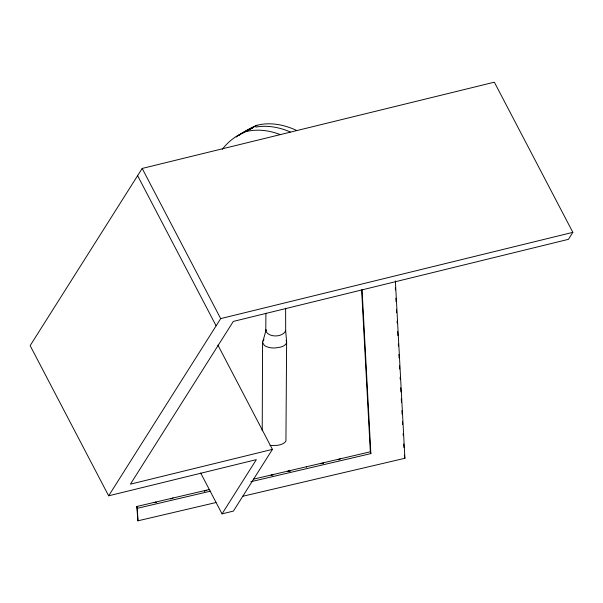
<?xml version="1.0" encoding="UTF-8"?>
<svg xmlns="http://www.w3.org/2000/svg" width="603" height="603" viewBox="0 0 603 603"><rect width="100%" height="100%" fill="white"/><g stroke="black" fill="none" stroke-linecap="round" stroke-linejoin="round"><path stroke-width="0.9" d="M262.23 430.806L262.584 342.594L266.119 329.803L265.787 331.055C268.953 337.763 282.671 337.484 285.671 330.73L285.634 308.223M265.787 331.055L265.908 313.191M320.947 463.918L320.984 463.79A1.251 0.595 -16.2 0 1 321.06 463.662M204.779 491.181L205.352 490.631M204.304 491.211L204.59 490.804A1.116 0.528 -16.2 0 1 205.231 490.458L206.723 490.563M271.456 475.511L272.247 474.953M217.902 345.097L272.42 449.378L130.421 484.156L233.308 321.422L568.433 239.338L572.85 232.351L494.347 82.189L142.18 168.448L30.15 345.64L108.653 495.809L256.335 459.637L222.04 513.877L200.671 473.001M108.653 495.809L220.683 318.61L572.85 232.351M272.42 449.378L233.399 511.095L222.04 513.877M154.172 502.563L155.612 502.111L156.478 502.51M321.331 463.413L323.525 463.134M296.638 130.467A90.601 62.569 60.8 0 0 256.991 125.281L249.74 129.441A110.424 76.257 60.8 0 0 236.203 137.062M222.319 149.273A110.439 76.264 60.8 0 1 245.82 131.635L252.77 127.746M288.309 471.29L289.689 471.267M154.572 502.616L155.943 502.631M321.731 463.458L323.08 463.39M215.934 502.548L137.959 520.811L136.76 506.497L209.339 489.5M253.546 479.144L370.34 451.79L361.642 290.073M137.959 520.811L137.288 508.321L210.568 491.151M250.871 481.714L370.868 453.607L362.049 289.636M242.534 496.314L404.907 458.28L395.372 280.915M255.921 127.06C267.544 124.987 279.566 127.316 290.292 131.974M339.429 459.652L338.607 459.448L340.605 458.732M338.6 459.803L337.914 459.456M171.305 498.771L173.084 497.972M170.785 498.96L170.37 498.606M273.378 474.825L271.674 474.938A1.342 0.641 -16.2 0 0 271.064 475.39M142.18 168.448L220.683 318.61M137.612 175.677L216.115 325.839M286.116 340.356L286.629 341.841L285.928 440.951A12.821 6.113 0.2 0 1 280.561 444.645L277.704 445.315L271.478 445.511A11.427 5.442 0.2 0 1 269.978 445.315M262.584 342.594L264.393 345.436A11.427 5.442 0.2 0 0 271.87 347.908L274.998 348.006L280.953 347.042A12.821 6.113 0.2 0 0 286.319 343.356L286.629 341.841L285.671 330.73M404.907 458.28L404.312 455.099M370.34 451.79L370.868 453.607M136.76 506.497L137.288 508.321M290.247 471.267L290.224 471.139A1.5 0.709 -16.2 0 0 289.9 470.86L288.302 471.026A1.229 0.58 -16.2 0 0 287.902 471.237M395.312 287.804L395.425 289.892M395.87 298.221L396.058 301.688M396.465 309.324L396.653 312.791M397.098 321.12L397.211 323.208M397.663 331.537L397.882 335.698M398.334 344.027L398.447 346.107M398.892 354.436L399.08 357.911M399.488 365.546L399.676 369.013M400.128 377.342L400.241 379.423M400.686 387.752L400.912 391.92M401.281 398.854L401.47 402.329M401.915 410.658L402.103 414.125M402.518 421.761L402.661 424.535M403.151 433.557L403.264 435.645M403.709 444.004L403.897 447.456M306.46 466.73L306.482 467.219M245.828 131.642A90.556 62.531 60.8 0 1 279.807 134.424M239.172 135.298A110.439 76.264 60.8 0 1 252.725 127.67M243.439 132.909A110.439 76.264 60.8 0 1 256.991 125.281M262.893 341.079A12.821 6.113 0.2 0 1 264.001 339.647"/></g></svg>
